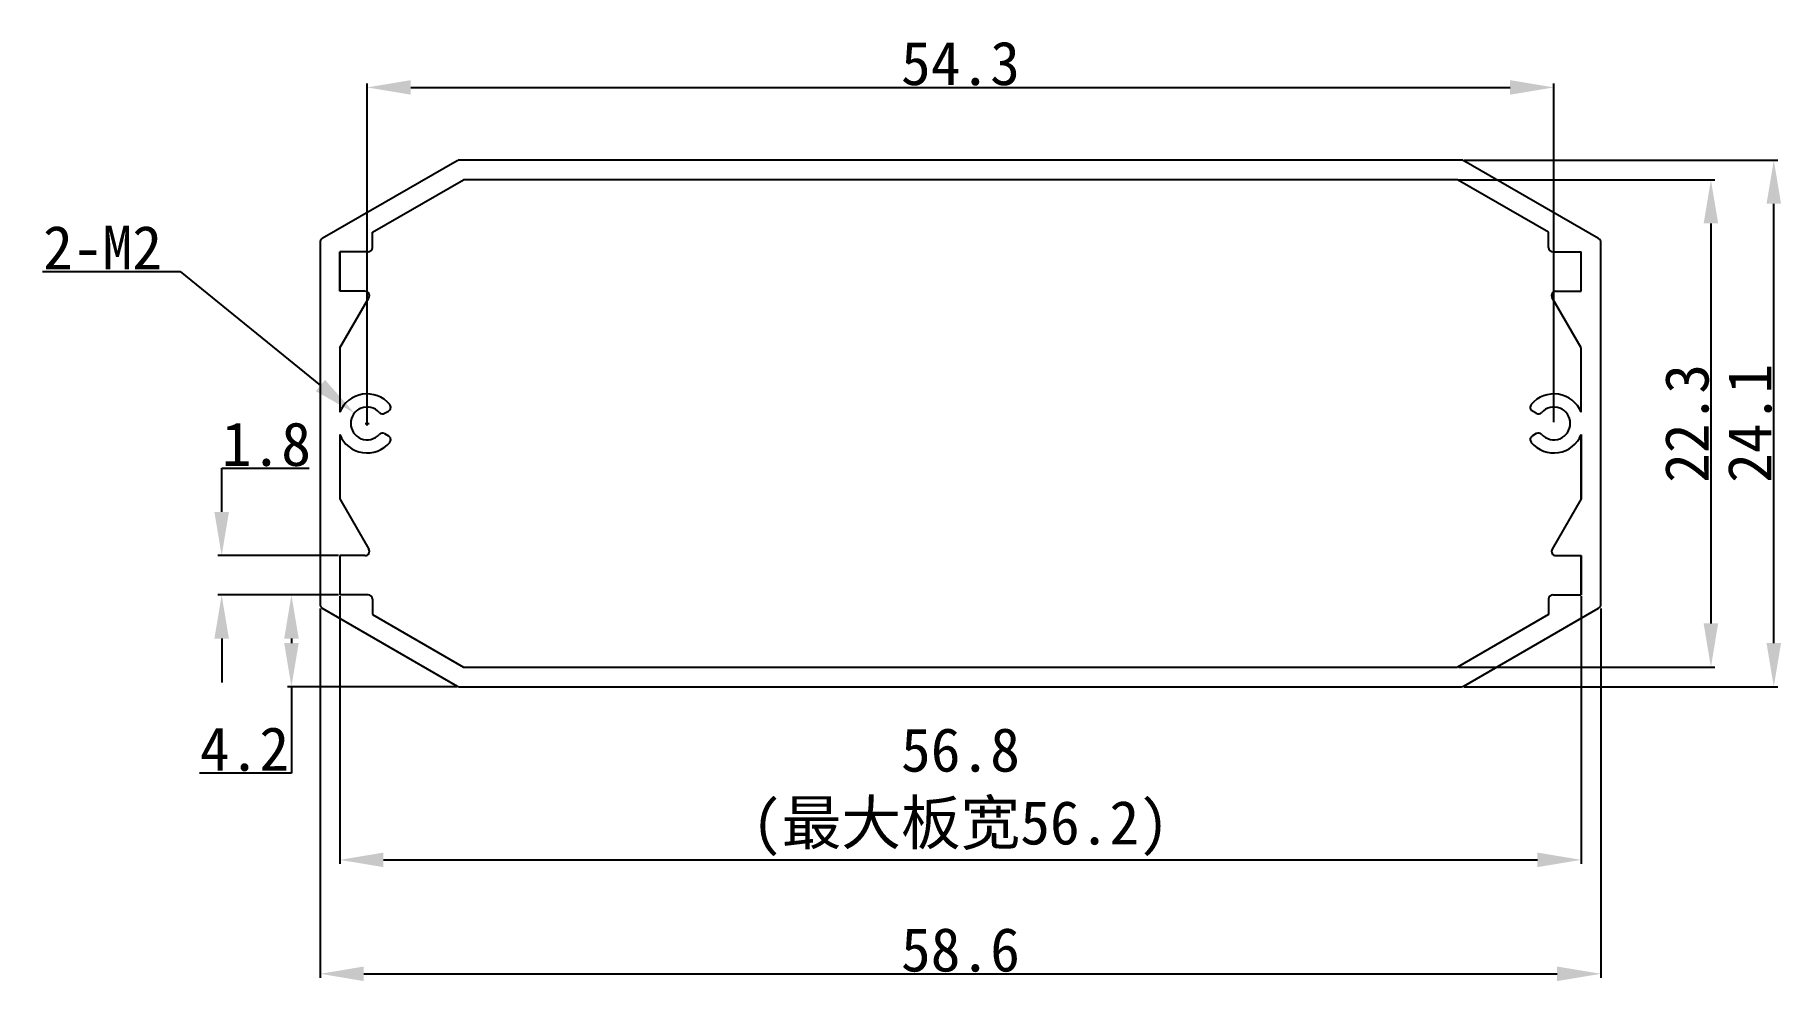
# Model space of a CAD drawing. Header units: inches. Extents: x 204.3 to 284.2, y 45.4 to 88.7.
import ezdxf

# ---------------------------------------------------------------- set-up
doc = ezdxf.new("R2010")
doc.units = ezdxf.units.IN
doc.header["$MEASUREMENT"] = 0
doc.header["$PDMODE"] = 3
for name, color, linetype, lineweight in [('1', 30, 'Continuous', 13), ('标注线', 7, 'Continuous', 13), ('粗实线', 7, 'Continuous', 25)]:
    doc.layers.add(name, color=color, linetype=linetype, lineweight=lineweight)
doc.styles.get("Standard").update_dxf_attribs({"font": 'simhei.ttf'})
doc.dimstyles.new('副本 Standard', dxfattribs={"dimtxt": 2, "dimasz": 2, "dimexe": 0.18, "dimexo": 0.0625, "dimgap": 0.09, "dimtad": 1, "dimtoh": 1, "dimdec": 5, "dimdsep": 46, "dimtxsty": 'Standard', "dimcen": 0.09, "dimadec": 0, "dimazin": 0, "dimtfac": 1, "dimtdec": 5, "dimtofl": 0, "dimtmove": 0, "dimatfit": 3, "dimfxl": 1, "dimtolj": 1, "dimtzin": 0, "dimarcsym": 0})

# ---------------------------------------------------------------- blocks, each defined once
blk = doc.blocks.new('*D16')
at = {"layer": 'Defpoints', "color": 0, "transparency": 16777216}
for p in [(217.358, 62.494), (275.958, 62.494), (275.958, 45.709)]:
    blk.add_point(p, dxfattribs=at)
at = {"layer": '标注线', "color": 0, "lineweight": -2, "transparency": 16777216}
for p, q in [((217.358, 62.431), (217.358, 45.529)), ((275.958, 62.431), (275.958, 45.529)), ((219.358, 45.709), (273.958, 45.709))]:
    blk.add_line(p, q, dxfattribs=at)
at = {"layer": '标注线', "color": 0, "transparency": 16777216}
for points in [[(219.358, 46.043), (219.358, 45.376), (217.358, 45.709)], [(273.958, 46.043), (273.958, 45.376), (275.958, 45.709)]]:
    blk.add_solid(points, dxfattribs=at)
at = {"layer": '标注线', "color": 0, "transparency": 16777216, "insert": (246.658, 46.799), "char_height": 2, "attachment_point": 5}
blk.add_mtext('\\A1;58.6', dxfattribs=at)
blk = doc.blocks.new('*D17')
at = {"layer": '1', "color": 0, "lineweight": -2, "transparency": 16777216}
for p, q in [((218.258, 62.985), (218.258, 50.743)), ((275.058, 62.985), (275.058, 50.743)), ((220.258, 50.923), (273.058, 50.923))]:
    blk.add_line(p, q, dxfattribs=at)
at = {"layer": '1', "color": 0, "transparency": 16777216}
for points in [[(220.258, 51.257), (220.258, 50.59), (218.258, 50.923)], [(273.058, 51.257), (273.058, 50.59), (275.058, 50.923)]]:
    blk.add_solid(points, dxfattribs=at)
at = {"layer": 'Defpoints', "color": 0, "transparency": 16777216}
for p in [(218.258, 63.047), (275.058, 63.047), (275.058, 50.923)]:
    blk.add_point(p, dxfattribs=at)
at = {"layer": '1', "color": 0, "transparency": 16777216, "insert": (246.658, 54.028), "char_height": 2, "attachment_point": 5}
blk.add_mtext('\\A1;56.8\\P(最大板宽56.2)', dxfattribs=at)
blk = doc.blocks.new('*D18')
at = {"layer": 'Defpoints', "color": 0, "transparency": 16777216}
for p in [(269.642, 82.947), (283.871, 82.947), (269.642, 58.847)]:
    blk.add_point(p, dxfattribs=at)
at = {"layer": '标注线', "color": 0, "lineweight": -2, "transparency": 16777216}
for p, q in [((269.705, 82.947), (284.051, 82.947)), ((283.871, 60.847), (283.871, 80.947)), ((269.705, 58.847), (284.051, 58.847))]:
    blk.add_line(p, q, dxfattribs=at)
at = {"layer": '标注线', "color": 0, "transparency": 16777216}
for points in [[(283.538, 80.947), (284.204, 80.947), (283.871, 82.947)], [(283.538, 60.847), (284.204, 60.847), (283.871, 58.847)]]:
    blk.add_solid(points, dxfattribs=at)
at = {"layer": '标注线', "color": 0, "transparency": 16777216, "insert": (282.781, 70.897), "char_height": 2, "attachment_point": 5, "rotation": 90}
blk.add_mtext('\\A1;24.1', dxfattribs=at)
blk = doc.blocks.new('*D19')
at = {"layer": 'Defpoints', "color": 0, "transparency": 16777216}
for p in [(216.047, 63.047), (218.258, 63.047), (223.674, 58.847)]:
    blk.add_point(p, dxfattribs=at)
at = {"layer": '标注线', "color": 0, "lineweight": -2, "transparency": 16777216}
for p, q in [((218.196, 63.047), (215.867, 63.047)), ((216.047, 61.047), (216.047, 60.847)), ((223.612, 58.847), (215.867, 58.847)), ((216.047, 58.847), (216.047, 54.897)), ((216.047, 54.897), (211.845, 54.897))]:
    blk.add_line(p, q, dxfattribs=at)
at = {"layer": '标注线', "color": 0, "transparency": 16777216}
for points in [[(215.714, 61.047), (216.381, 61.047), (216.047, 63.047)], [(215.714, 60.847), (216.381, 60.847), (216.047, 58.847)]]:
    blk.add_solid(points, dxfattribs=at)
at = {"layer": '标注线', "color": 0, "transparency": 16777216, "insert": (213.901, 55.987), "char_height": 2, "attachment_point": 5}
blk.add_mtext('\\A1;4.2', dxfattribs=at)
blk = doc.blocks.new('*D20')
at = {"layer": 'Defpoints', "color": 0, "transparency": 16777216}
for p in [(212.855, 64.847), (218.258, 64.847), (218.258, 63.047)]:
    blk.add_point(p, dxfattribs=at)
at = {"layer": '标注线', "color": 0, "lineweight": -2, "transparency": 16777216}
for p, q in [((212.855, 66.847), (212.855, 68.847)), ((212.855, 68.847), (216.855, 68.847)), ((218.196, 64.847), (212.675, 64.847)), ((218.196, 63.047), (212.675, 63.047)), ((212.855, 61.047), (212.855, 59.047))]:
    blk.add_line(p, q, dxfattribs=at)
at = {"layer": '标注线', "color": 0, "transparency": 16777216}
for points in [[(212.521, 66.847), (213.188, 66.847), (212.855, 64.847)], [(212.521, 61.047), (213.188, 61.047), (212.855, 63.047)]]:
    blk.add_solid(points, dxfattribs=at)
at = {"layer": '标注线', "color": 0, "transparency": 16777216, "insert": (214.9, 69.937), "char_height": 2, "attachment_point": 5}
blk.add_mtext('\\A1;1.8', dxfattribs=at)
blk = doc.blocks.new('*D21')
at = {"layer": 'Defpoints', "color": 0, "transparency": 16777216}
for p in [(273.808, 86.274), (219.508, 70.897), (273.808, 70.897)]:
    blk.add_point(p, dxfattribs=at)
at = {"layer": '标注线', "color": 0, "lineweight": -2, "transparency": 16777216}
for p, q in [((219.508, 70.96), (219.508, 86.454)), ((273.808, 70.96), (273.808, 86.454)), ((221.508, 86.274), (271.808, 86.274))]:
    blk.add_line(p, q, dxfattribs=at)
at = {"layer": '标注线', "color": 0, "transparency": 16777216}
for points in [[(221.508, 86.608), (221.508, 85.941), (219.508, 86.274)], [(271.808, 86.608), (271.808, 85.941), (273.808, 86.274)]]:
    blk.add_solid(points, dxfattribs=at)
at = {"layer": '标注线', "color": 0, "transparency": 16777216, "insert": (246.658, 87.364), "char_height": 2, "attachment_point": 5}
blk.add_mtext('\\A1;54.3', dxfattribs=at)
blk = doc.blocks.new('*D23')
at = {"layer": 'Defpoints', "color": 0, "transparency": 16777216}
for p in [(218.926, 71.371), (219.508, 70.897)]:
    blk.add_point(p, dxfattribs=at)
at = {"layer": '标注线', "color": 0, "lineweight": -2, "transparency": 16777216}
for p, q in [((204.659, 77.853), (210.951, 77.853)), ((210.951, 77.853), (217.374, 72.632)), ((219.418, 70.897), (219.598, 70.897)), ((219.508, 70.807), (219.508, 70.987))]:
    blk.add_line(p, q, dxfattribs=at)
at = {"layer": '标注线', "color": 0, "transparency": 16777216}
blk.add_solid([(217.585, 72.891), (217.164, 72.373), (218.926, 71.371)], dxfattribs=at)
at = {"layer": '标注线', "color": 0, "transparency": 16777216, "insert": (207.406, 78.943), "char_height": 2, "attachment_point": 5}
blk.add_mtext('\\A1;2-M2', dxfattribs=at)
blk = doc.blocks.new('*D25')
at = {"layer": 'Defpoints', "color": 0, "transparency": 16777216}
for p in [(269.401, 82.047), (269.401, 59.747), (280.994, 59.747)]:
    blk.add_point(p, dxfattribs=at)
at = {"layer": '标注线', "color": 0, "lineweight": -2, "transparency": 16777216}
for p, q in [((269.464, 82.047), (281.174, 82.047)), ((280.994, 80.047), (280.994, 61.747)), ((269.464, 59.747), (281.174, 59.747))]:
    blk.add_line(p, q, dxfattribs=at)
at = {"layer": '标注线', "color": 0, "transparency": 16777216}
for points in [[(280.661, 80.047), (281.327, 80.047), (280.994, 82.047)], [(280.661, 61.747), (281.327, 61.747), (280.994, 59.747)]]:
    blk.add_solid(points, dxfattribs=at)
at = {"layer": '标注线', "color": 0, "transparency": 16777216, "insert": (279.904, 70.897), "char_height": 2, "attachment_point": 5, "rotation": 90}
blk.add_mtext('\\A1;22.3', dxfattribs=at)

msp = doc.modelspace()

# ---------------------------------------------------------------- linework, layer by layer
at = {"layer": '粗实线'}
for p, q in [((219.758249, 79.647465), (223.915171, 82.047465)), ((273.558249, 79.647465), (269.401327, 82.047465)), ((219.758249, 78.947465), (219.758249, 79.647465)), ((273.558249, 78.947465), (273.558249, 79.647465)), ((218.258249, 76.947465), (218.258249, 78.747465)), ((219.558249, 78.747465), (218.258249, 78.747465)), ((273.758249, 78.747465), (275.058249, 78.747465)), ((275.058249, 76.947465), (275.058249, 78.747465)), ((219.411839, 76.947465), (218.258249, 76.947465)), ((273.90466, 76.947465), (275.058249, 76.947465)), ((218.258249, 74.349389), (219.585044, 76.647465)), ((275.058249, 74.349389), (273.731454, 76.647465)), ((220.312535, 71.36182), (220.489002, 71.463703)), ((273.003964, 71.36182), (272.827497, 71.463703)), ((220.312535, 70.433111), (220.489002, 70.331228)), ((273.003964, 70.433111), (272.827497, 70.331228)), ((218.258249, 67.445542), (219.585044, 65.147465)), ((275.058249, 67.445542), (273.731454, 65.147465)), ((219.411839, 64.847465), (218.258249, 64.847465)), ((218.258249, 64.847465), (218.258249, 63.047465)), ((273.90466, 64.847465), (275.058249, 64.847465)), ((275.058249, 64.847465), (275.058249, 63.047465)), ((219.558249, 63.047465), (218.258249, 63.047465)), ((219.758249, 62.847465), (219.758249, 62.147465)), ((273.558249, 62.847465), (273.558249, 62.147465)), ((273.758249, 63.047465), (275.058249, 63.047465)), ((219.758249, 62.147465), (223.915171, 59.747465)), ((273.558249, 62.147465), (269.401327, 59.747465))]:
    msp.add_line(p, q, dxfattribs=at)
msp.add_lwpolyline([(223.627607, 58.87426, 0.131652498), (223.727607, 58.847465), (269.588892, 58.847465, 0.131652498), (269.688892, 58.87426), (275.858249, 62.436141, 0.267949192), (275.958249, 62.609346), (275.958249, 79.185585, 0.267949192), (275.858249, 79.35879), (269.688892, 82.920671, 0.131652498), (269.588892, 82.947465), (223.727607, 82.947465, 0.131652498), (223.627607, 82.920671), (217.458249, 79.35879, 0.267949192), (217.358249, 79.185585), (217.358249, 62.609346, 0.267949192), (217.458249, 62.436141), (223.627607, 58.87426)], format="xyb", dxfattribs=at)
for points in [[(269.401327, 82.047465), (223.915171, 82.047465)], [(218.258249, 76.947465), (218.258249, 78.747465)], [(218.258249, 78.747465), (218.258249, 76.947465)], [(218.258249, 74.349389), (218.258249, 71.407367)], [(275.058249, 71.407367), (275.058249, 74.349389)], [(218.258249, 70.387564), (218.258249, 67.445542)], [(275.058249, 70.387564), (275.058249, 67.445542)], [(275.058249, 67.445542), (275.058249, 70.387564)], [(218.258249, 64.847465), (218.258249, 63.047465)], [(275.058249, 64.847465), (275.058249, 63.047465)], [(275.058249, 63.047465), (275.058249, 64.847465)], [(223.915171, 59.747465), (269.401327, 59.747465)]]:
    msp.add_lwpolyline(points, dxfattribs=at)
for centre, radius, start, end in [((219.558249, 78.947465), 0.2, 270, 0), ((273.758249, 78.947465), 0.2, 180, 270), ((219.411839, 76.747465), 0.2, 330, 90), ((273.90466, 76.747465), 0.2, 90, 210), ((219.508249, 70.897465), 1.35, 40.01541017, 157.80839343), ((273.808249, 70.897465), 1.35, 22.19160657, 139.98458983), ((219.508249, 70.897465), 0.75, 42.15319747, 317.84680253), ((220.212535, 71.535025), 0.2, 222.15319747, 300), ((220.389002, 71.636908), 0.2, 300, 40.01541017), ((272.927497, 71.636908), 0.2, 139.98458983, 240), ((273.103964, 71.535025), 0.2, 240, 317.84680253), ((273.808249, 70.897465), 0.75, 222.15319747, 137.84680253), ((219.508249, 70.897465), 1.35, 202.19160657, 319.98458983), ((220.212535, 70.259906), 0.2, 60, 137.84680253), ((220.389002, 70.158023), 0.2, 319.98458983, 60), ((272.927497, 70.158023), 0.2, 120, 220.01541017), ((273.808249, 70.897465), 1.35, 220.01541017, 337.80839343), ((273.103964, 70.259906), 0.2, 42.15319747, 120), ((219.411839, 65.047465), 0.2, 270, 30), ((273.90466, 65.047465), 0.2, 150, 270), ((219.558249, 62.847465), 0.2, 0, 90), ((273.758249, 62.847465), 0.2, 90, 180)]:
    msp.add_arc(centre, radius, start, end, dxfattribs=at)

# ---------------------------------------------------------------- dimensions: what is measured, and where the dimension line sits
at = {"layer": '1'}
dim = msp.add_linear_dim(base=(275.058249, 50.92323), p1=(218.258249, 63.047465), p2=(275.058249, 63.047465), text='<>\\P(最大板宽56.2)', dimstyle='副本 Standard', dxfattribs=at)
dim.commit()
dim.dimension.update_dxf_attribs({"geometry": '*D17', "text_midpoint": (246.658249, 54.028211)})
at = {"layer": '标注线'}
for base, p1, p2, picture, middle in [((273.808249, 86.274381), (219.508249, 70.897465), (273.808249, 70.897465), '*D21', (246.658249, 87.364381)), ((275.958249, 45.709416), (217.358249, 62.493876), (275.958249, 62.493876), '*D16', (246.658249, 46.799416))]:
    dim = msp.add_linear_dim(base=base, p1=p1, p2=p2, dimstyle='副本 Standard', dxfattribs=at)
    dim.commit()
    dim.dimension.update_dxf_attribs({"geometry": picture, "text_midpoint": middle})
for base, p1, p2, picture, middle in [((283.871124, 82.947465), (269.642482, 58.847465), (269.642482, 82.947465), '*D18', (282.781124, 70.897465)), ((280.994132, 59.747465), (269.401327, 82.047465), (269.401327, 59.747465), '*D25', (279.904132, 70.897465)), ((212.854596, 64.847465), (218.258249, 63.047465), (218.258249, 64.847465), '*D20', (214.899652, 69.937465))]:
    dim = msp.add_linear_dim(base=base, p1=p1, p2=p2, angle=90, dimstyle='副本 Standard', dxfattribs=at)
    dim.commit()
    dim.dimension.update_dxf_attribs({"geometry": picture, "text_midpoint": middle})
dim = msp.add_radius_dim(center=(219.508249, 70.897465), mpoint=(218.926269, 71.37054), text='2-M2', dimstyle='副本 Standard', dxfattribs=at)
dim.commit()
dim.dimension.update_dxf_attribs({"geometry": '*D23', "text_midpoint": (207.406137, 77.853243), "dimtype": 164})
dim = msp.add_linear_dim(base=(216.047346, 63.047465), p1=(223.674017, 58.847465), p2=(218.258249, 63.047465), angle=90, dimstyle='副本 Standard', dxfattribs=at)
dim.commit()
dim.dimension.update_dxf_attribs({"geometry": '*D19', "text_midpoint": (213.901166, 54.897495), "dimtype": 160})

doc.saveas('drawing.dxf')
